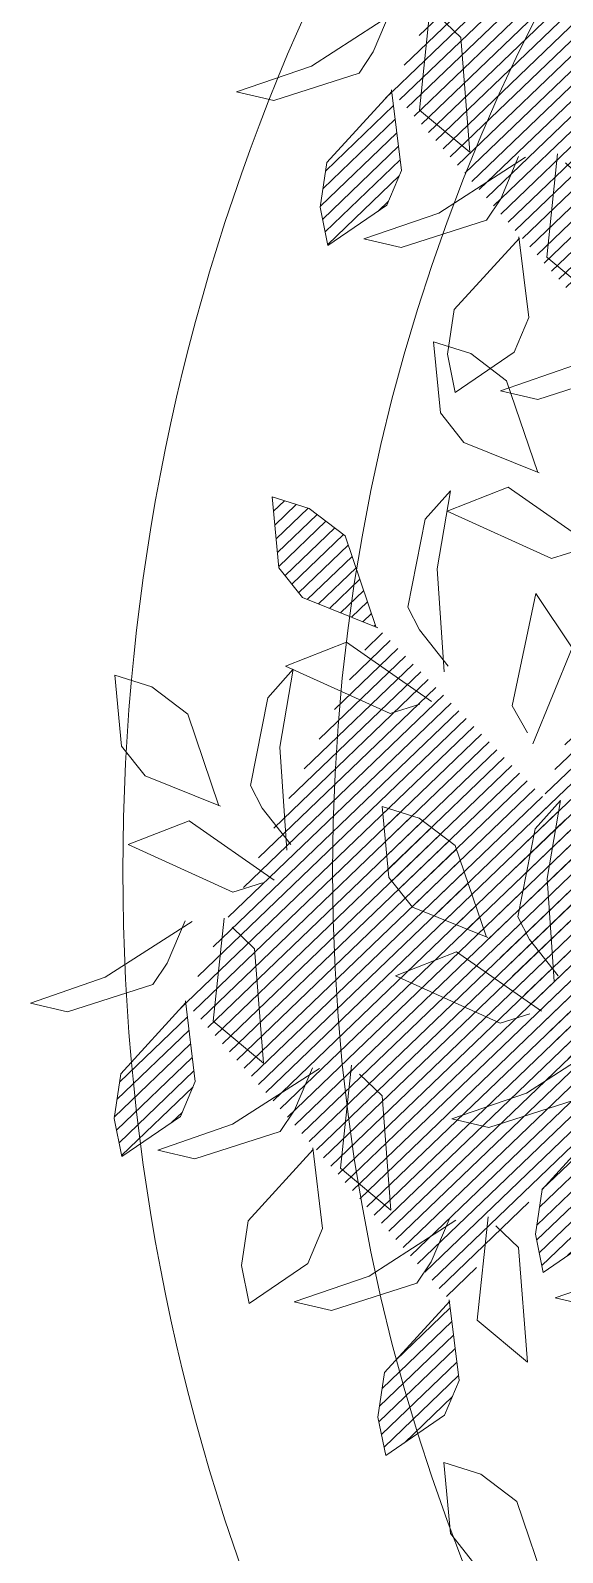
# Model space of a CAD drawing. Header units: millimetres. Extents: x 29001 to 40804, y -8833 to -5892.
# Drawn here: x 30750.75 to 30755.83, y -8602.48 to -8587.97 of the extents above; entities that cross this region are included whole.
import ezdxf

# ---------------------------------------------------------------- set-up
doc = ezdxf.new("R2010")
doc.units = ezdxf.units.MM
doc.layers.get('0').update_dxf_attribs({"lineweight": 0})
doc.layers.add('250', color=250, linetype='Continuous', lineweight=0)
doc.layers.add('saksı', color=180, linetype='Continuous', lineweight=0)
pattern_1 = [(44.99999999999999, (-1654802.840951583, 54994.59927017825), (-0.0105615167030975, 0.0105615167030975), [])]

# ---------------------------------------------------------------- blocks, each defined once
blk = doc.blocks.new('U1')
at = {"lineweight": 0, "true_color": 0x6c822b}
h = blk.add_hatch(dxfattribs=at)
h.set_pattern_fill('ANSI31', color=67, scale=0.1194899212860037, style=0)
h.set_pattern_definition([(44.99999999999999, (-1654802.583757971, 54995.85382137877), (-0.0105615167030975, 0.0105615167030975), [])])
edge = h.paths.add_edge_path()
edge.add_line((-2359703.973118105, 78421.95308759277), (-2359703.957178111, 78422.06331982574))
edge.add_line((-2359703.957178111, 78422.06331982573), (-2359703.925219085, 78422.10413791011))
edge.add_line((-2359703.925219085, 78422.10413791012), (-2359703.832893259, 78422.13608240752))
edge.add_line((-2359703.832893259, 78422.13608240751), (-2359703.836444191, 78422.08284150921))
edge.add_line((-2359703.836444191, 78422.08284150921), (-2359703.861301031, 78422.02605117614))
edge.add_line((-2359703.861301032, 78422.02605117614), (-2359703.973157463, 78421.95506310389))
edge.add_line((-2359704.2539917, 78422.17254559563), (-2359704.238051706, 78422.28277782862))
edge.add_line((-2359704.238051707, 78422.28277782862), (-2359704.20609268, 78422.32359591297))
edge.add_line((-2359704.206092679, 78422.323595913), (-2359704.113766856, 78422.35554041041))
edge.add_line((-2359704.113766856, 78422.3555404104), (-2359704.117317787, 78422.30229951211))
edge.add_line((-2359704.117317786, 78422.30229951211), (-2359704.142174628, 78422.24550917903))
edge.add_line((-2359704.142174628, 78422.24550917903), (-2359704.254031059, 78422.17452110679))
edge.add_line((-2359704.640450015, 78422.55458422966), (-2359704.744662988, 78422.59388925237))
edge.add_line((-2359704.744662988, 78422.59388925236), (-2359704.77764078, 78422.63388876036))
edge.add_line((-2359704.77764078, 78422.63388876038), (-2359704.788952911, 78422.73092764203))
edge.add_line((-2359704.788952911, 78422.730927642), (-2359704.737725975, 78422.71599434422))
edge.add_line((-2359704.737725976, 78422.71599434422), (-2359704.687621221, 78422.6794906732))
edge.add_line((-2359704.687621221, 78422.67949067321), (-2359704.642387648, 78422.55497123123))
edge.add_line((-2359704.893688033, 78422.0376658582), (-2359704.87788455, 78421.92741397145))
edge.add_line((-2359704.87788455, 78421.92741397147), (-2359704.897030971, 78421.87923814822))
edge.add_line((-2359704.897030971, 78421.87923814822), (-2359704.976595665, 78421.82254627785))
edge.add_line((-2359704.976595665, 78421.82254627784), (-2359704.988208006, 78421.8746265612))
edge.add_line((-2359704.988208006, 78421.87462656121), (-2359704.980381032, 78421.93612243902))
edge.add_line((-2359704.980381033, 78421.936122439), (-2359704.89309299, 78422.03578168279))
edge.add_line((-2359704.523320454, 78421.63555143829), (-2359704.50751697, 78421.52529955155))
edge.add_line((-2359704.507516969, 78421.52529955155), (-2359704.526663391, 78421.47712372831))
edge.add_line((-2359704.526663391, 78421.47712372831), (-2359704.606228086, 78421.42043185794))
edge.add_line((-2359704.606228086, 78421.42043185794), (-2359704.617840427, 78421.4725121413))
edge.add_line((-2359704.617840427, 78421.4725121413), (-2359704.610013454, 78421.53400801912))
edge.add_line((-2359704.610013454, 78421.53400801914), (-2359704.52272541, 78421.63366726291))
edge.add_line((-2359703.752913591, 78422.63629787546), (-2359703.736973596, 78422.74653010843))
edge.add_line((-2359703.736973596, 78422.74653010843), (-2359703.705014571, 78422.78734819281))
edge.add_line((-2359703.705014571, 78422.78734819281), (-2359703.612688745, 78422.81929269021))
edge.add_line((-2359703.612688745, 78422.81929269021), (-2359703.616239676, 78422.76605179191))
edge.add_line((-2359703.616239676, 78422.76605179191), (-2359703.641096517, 78422.70926145885))
edge.add_line((-2359703.641096518, 78422.70926145883), (-2359703.752952949, 78422.63827338659))
at = {"lineweight": 0}
h = blk.add_hatch(dxfattribs=at)
h.set_pattern_fill('ANSI31', color=63, scale=0.1194899212860037, style=0)
h.set_pattern_definition(pattern_1)
edge = h.paths.add_edge_path()
edge.add_line((-2359704.230311716, 78420.69853639226), (-2359704.214371721, 78420.80876862521))
edge.add_line((-2359704.214371722, 78420.8087686252), (-2359704.182412696, 78420.84958670958))
edge.add_line((-2359704.182412696, 78420.84958670959), (-2359704.09008687, 78420.881531207))
edge.add_line((-2359704.09008687, 78420.88153120701), (-2359704.093637801, 78420.82829030871))
edge.add_line((-2359704.093637801, 78420.8282903087), (-2359704.118494643, 78420.77149997561))
edge.add_line((-2359704.118494643, 78420.77149997561), (-2359704.230351074, 78420.70051190337))
edge.add_line((-2359704.511185311, 78420.91799439513), (-2359704.495245317, 78421.0282266281))
edge.add_line((-2359704.495245318, 78421.02822662808), (-2359704.463286291, 78421.06904471245))
edge.add_line((-2359704.463286291, 78421.06904471245), (-2359704.370960467, 78421.10098920985))
edge.add_line((-2359704.370960467, 78421.10098920987), (-2359704.374511398, 78421.0477483116))
edge.add_line((-2359704.374511397, 78421.04774831158), (-2359704.399368239, 78420.9909579785))
edge.add_line((-2359704.399368239, 78420.9909579785), (-2359704.51122467, 78420.91996990626))
edge.add_line((-2359704.897643625, 78421.30003302914), (-2359705.001856599, 78421.33933805184))
edge.add_line((-2359705.001856599, 78421.33933805182), (-2359705.034834391, 78421.37933755985))
edge.add_line((-2359705.034834391, 78421.37933755985), (-2359705.046146523, 78421.4763764415))
edge.add_line((-2359705.046146523, 78421.4763764415), (-2359704.994919586, 78421.46144314374))
edge.add_line((-2359704.994919586, 78421.46144314374), (-2359704.944814832, 78421.4249394727))
edge.add_line((-2359704.944814832, 78421.42493947271), (-2359704.899581259, 78421.30042003072))
edge.add_line((-2359705.150881643, 78420.78311465768), (-2359705.135078161, 78420.67286277094))
edge.add_line((-2359705.135078161, 78420.67286277094), (-2359705.154224581, 78420.62468694769))
edge.add_line((-2359705.154224581, 78420.62468694769), (-2359705.233789276, 78420.56799507733))
edge.add_line((-2359705.233789277, 78420.56799507732), (-2359705.245401617, 78420.6200753607))
edge.add_line((-2359705.245401616, 78420.62007536071), (-2359705.237574644, 78420.6815712385))
edge.add_line((-2359705.237574644, 78420.6815712385), (-2359705.1502866, 78420.78123048229))
edge.add_line((-2359704.780514065, 78420.38100023776), (-2359704.764710582, 78420.27074835103))
edge.add_line((-2359704.764710581, 78420.27074835106), (-2359704.783857003, 78420.22257252781))
edge.add_line((-2359704.783857003, 78420.22257252781), (-2359704.863421696, 78420.16588065744))
edge.add_line((-2359704.863421697, 78420.16588065741), (-2359704.875034038, 78420.21796094079))
edge.add_line((-2359704.875034038, 78420.21796094082), (-2359704.867207065, 78420.27945681862))
edge.add_line((-2359704.867207065, 78420.27945681861), (-2359704.779919021, 78420.37911606237))
edge.add_line((-2359704.010107201, 78421.38174667498), (-2359703.994167208, 78421.49197890794))
edge.add_line((-2359703.994167208, 78421.49197890793), (-2359703.962208182, 78421.53279699231))
edge.add_line((-2359703.962208182, 78421.53279699231), (-2359703.869882355, 78421.56474148971))
edge.add_line((-2359703.869882355, 78421.5647414897), (-2359703.873433288, 78421.51150059141))
edge.add_line((-2359703.873433288, 78421.51150059143), (-2359703.898290128, 78421.45471025835))
edge.add_line((-2359703.898290129, 78421.45471025835), (-2359704.01014656, 78421.3837221861))
at = {"lineweight": 0, "true_color": 0x6c822b}
h = blk.add_hatch(dxfattribs=at)
h.set_pattern_fill('ANSI31', color=67, scale=0.1194899212860037, style=0)
h.set_pattern_definition(pattern_1)
edge = h.paths.add_edge_path()
edge.add_line((-2359704.600679296, 78421.24107174047), (-2359704.584739301, 78421.35130397342))
edge.add_line((-2359704.584739302, 78421.35130397344), (-2359704.552780276, 78421.39212205782))
edge.add_line((-2359704.552780276, 78421.3921220578), (-2359704.46045445, 78421.4240665552))
edge.add_line((-2359704.46045445, 78421.42406655522), (-2359704.464005381, 78421.37082565692))
edge.add_line((-2359704.464005381, 78421.37082565691), (-2359704.488862223, 78421.31403532386))
edge.add_line((-2359704.488862223, 78421.31403532387), (-2359704.600718654, 78421.2430472516))
edge.add_line((-2359704.738002378, 78420.87877024416), (-2359704.84221535, 78420.91807526688))
edge.add_line((-2359704.84221535, 78420.91807526688), (-2359704.875193143, 78420.95807477487))
edge.add_line((-2359704.875193143, 78420.95807477487), (-2359704.886505275, 78421.05511365652))
edge.add_line((-2359704.886505275, 78421.0551136565), (-2359704.835278338, 78421.04018035873))
edge.add_line((-2359704.835278338, 78421.04018035873), (-2359704.785173583, 78421.00367668772))
edge.add_line((-2359704.785173583, 78421.00367668772), (-2359704.739940011, 78420.87915724574))
edge.add_line((-2359704.569787733, 78420.63631094097), (-2359704.55398425, 78420.52605905423))
edge.add_line((-2359704.553984249, 78420.52605905423), (-2359704.57313067, 78420.477883231))
edge.add_line((-2359704.573130671, 78420.47788323101), (-2359704.652695366, 78420.42119136064))
edge.add_line((-2359704.652695365, 78420.42119136064), (-2359704.664307706, 78420.47327164402))
edge.add_line((-2359704.664307706, 78420.473271644), (-2359704.656480734, 78420.53476752178))
edge.add_line((-2359704.656480734, 78420.53476752178), (-2359704.569192689, 78420.63442676557))
edge.add_line((-2359703.83543825, 78420.62992815262), (-2359703.819634766, 78420.51967626586))
edge.add_line((-2359703.819634766, 78420.51967626586), (-2359703.838781188, 78420.47150044263))
edge.add_line((-2359703.838781188, 78420.47150044261), (-2359703.918345883, 78420.41480857224))
edge.add_line((-2359703.918345883, 78420.41480857227), (-2359703.929958222, 78420.46688885565))
edge.add_line((-2359703.929958222, 78420.46688885565), (-2359703.92213125, 78420.52838473342))
edge.add_line((-2359703.92213125, 78420.5283847334), (-2359703.834843205, 78420.62804397721))
at = {"lineweight": 0}
h = blk.add_hatch(dxfattribs=at)
h.set_pattern_fill('ANSI31', color=63, scale=0.1194899212860037, style=0)
h.set_pattern_definition([(44.99999999999999, (-1654802.36771532, 54993.52981670204), (-0.0105615167030975, 0.0105615167030975), [])])
edge = h.paths.add_edge_path()
edge.add_line((-2359703.757075453, 78419.62908291603), (-2359703.741135458, 78419.73931514901))
edge.add_line((-2359703.741135459, 78419.73931514901), (-2359703.709176433, 78419.78013323339))
edge.add_line((-2359703.709176433, 78419.78013323338), (-2359703.616850608, 78419.81207773078))
edge.add_line((-2359703.616850608, 78419.81207773079), (-2359703.620401538, 78419.7588368325))
edge.add_line((-2359703.620401539, 78419.7588368325), (-2359703.64525838, 78419.70204649943))
edge.add_line((-2359703.64525838, 78419.70204649943), (-2359703.75711481, 78419.63105842717))
edge.add_line((-2359704.037949048, 78419.84854091892), (-2359704.022009055, 78419.95877315187))
edge.add_line((-2359704.022009055, 78419.9587731519), (-2359703.990050028, 78419.9995912363))
edge.add_line((-2359703.990050028, 78419.99959123626), (-2359703.897724203, 78420.03153573365))
edge.add_line((-2359703.897724203, 78420.03153573365), (-2359703.901275135, 78419.97829483535))
edge.add_line((-2359703.901275135, 78419.97829483534), (-2359703.926131976, 78419.92150450227))
edge.add_line((-2359703.926131976, 78419.92150450229), (-2359704.037988407, 78419.85051643004))
edge.add_line((-2359704.424407362, 78420.23057955292), (-2359704.528620335, 78420.26988457564))
edge.add_line((-2359704.528620335, 78420.26988457562), (-2359704.561598126, 78420.30988408363))
edge.add_line((-2359704.561598126, 78420.30988408365), (-2359704.572910259, 78420.4069229653))
edge.add_line((-2359704.572910259, 78420.4069229653), (-2359704.521683323, 78420.39198966754))
edge.add_line((-2359704.521683323, 78420.39198966752), (-2359704.471578568, 78420.35548599646))
edge.add_line((-2359704.471578568, 78420.35548599648), (-2359704.426344996, 78420.23096655452))
edge.add_line((-2359704.677645381, 78419.71366118143), (-2359704.661841898, 78419.6034092947))
edge.add_line((-2359704.661841898, 78419.60340929471), (-2359704.680988318, 78419.55523347147))
edge.add_line((-2359704.680988318, 78419.55523347147), (-2359704.760553014, 78419.4985416011))
edge.add_line((-2359704.760553014, 78419.49854160112), (-2359704.772165353, 78419.5506218845))
edge.add_line((-2359704.772165354, 78419.5506218845), (-2359704.764338381, 78419.61211776227))
edge.add_line((-2359704.764338381, 78419.61211776227), (-2359704.677050336, 78419.71177700607))
edge.add_line((-2359704.307277802, 78419.31154676157), (-2359704.291474318, 78419.20129487483))
edge.add_line((-2359704.291474318, 78419.20129487482), (-2359704.310620739, 78419.15311905158))
edge.add_line((-2359704.310620739, 78419.15311905161), (-2359704.390185433, 78419.09642718124))
edge.add_line((-2359704.390185434, 78419.09642718123), (-2359704.401797774, 78419.1485074646))
edge.add_line((-2359704.401797774, 78419.1485074646), (-2359704.393970802, 78419.2100033424))
edge.add_line((-2359704.393970802, 78419.21000334239), (-2359704.306682758, 78419.30966258615))
edge.add_line((-2359703.536870938, 78420.31229319873), (-2359703.520930945, 78420.4225254317))
edge.add_line((-2359703.520930945, 78420.4225254317), (-2359703.488971919, 78420.46334351606))
edge.add_line((-2359703.488971919, 78420.4633435161), (-2359703.396646093, 78420.4952880135))
edge.add_line((-2359703.396646093, 78420.49528801347), (-2359703.400197024, 78420.4420471152))
edge.add_line((-2359703.400197024, 78420.44204711523), (-2359703.425053866, 78420.38525678215))
edge.add_line((-2359703.425053866, 78420.38525678212), (-2359703.536910297, 78420.31426870986))
at = {"color": 67, "lineweight": 0, "true_color": 0x6c822b}
for points in [[(-2359704.831751114, 78422.14027060382), (-2359704.800175054, 78422.11119479095), (-2359704.784830365, 78421.95459302982), (-2359704.855047228, 78422.01066735043), (-2359704.842968635, 78422.15231654962)], [(-2359704.717579131, 78421.94978948025), (-2359704.741036084, 78421.89109696144), (-2359704.760078689, 78421.8614501325), (-2359704.876110416, 78421.82178283014), (-2359704.927407545, 78421.83259715332), (-2359704.825503257, 78421.86996007877), (-2359704.708060909, 78421.94888850758)], [(-2359704.652952838, 78421.94240478805), (-2359704.621376779, 78421.91332897519), (-2359704.606032089, 78421.75672721406), (-2359704.676248953, 78421.8128015347), (-2359704.66417036, 78421.95445073386)], [(-2359704.714889758, 78421.8398000424), (-2359704.699086274, 78421.72954815565), (-2359704.718232695, 78421.68137233243), (-2359704.79779739, 78421.62468046208), (-2359704.809409731, 78421.67676074547), (-2359704.801582758, 78421.73825662326), (-2359704.714294713, 78421.83791586704)], [(-2359704.526009827, 78421.74554087616), (-2359704.54946678, 78421.68684835732), (-2359704.568509385, 78421.65720152836), (-2359704.684541111, 78421.61753422602), (-2359704.73583824, 78421.6283485492), (-2359704.633933952, 78421.66571147465), (-2359704.516491604, 78421.74463990348)], [(-2359704.689045124, 78421.16010633923), (-2359704.711136581, 78421.19690875651), (-2359704.681681305, 78421.3514789924), (-2359704.630134572, 78421.27787415776), (-2359704.681681305, 78421.14538520601)], [(-2359704.837608018, 78421.19630433619), (-2359704.878304401, 78421.18265681542), (-2359705.022904443, 78421.24470840042), (-2359704.939925843, 78421.27919447517), (-2359704.82164647, 78421.20032510195)], [(-2359704.640341464, 78420.82810215573), (-2359704.680455141, 78420.87694817217), (-2359704.697249281, 78420.90792416495), (-2359704.676065551, 78421.02870539785), (-2359704.641861259, 78421.06843462346), (-2359704.658253277, 78420.96114168802), (-2359704.645719424, 78420.82019735692)], [(-2359704.738002378, 78420.87877024416), (-2359704.84221535, 78420.91807526686), (-2359704.875193143, 78420.95807477487), (-2359704.886505275, 78421.0551136565), (-2359704.835278338, 78421.04018035873), (-2359704.785173583, 78421.00367668772), (-2359704.739940011, 78420.87915724573)], [(-2359704.677966771, 78420.77504155121), (-2359704.718663154, 78420.76139403044), (-2359704.863263195, 78420.82344561543), (-2359704.780284595, 78420.85793169019), (-2359704.662005222, 78420.77906231697)], [(-2359704.572477107, 78420.74630037883), (-2359704.59593406, 78420.68760785996), (-2359704.614976664, 78420.65796103104), (-2359704.731008391, 78420.61829372868), (-2359704.78230552, 78420.62910805189), (-2359704.680401232, 78420.66647097732), (-2359704.562958884, 78420.74539940614)], [(-2359704.718577145, 78420.48360498343), (-2359704.687001085, 78420.45452917056), (-2359704.671656395, 78420.29792740945), (-2359704.74187326, 78420.35400173003), (-2359704.729794665, 78420.49565092921)], [(-2359704.42560721, 78420.50375525236), (-2359704.449064163, 78420.44506273352), (-2359704.468106768, 78420.4154159046), (-2359704.584138495, 78420.37574860222), (-2359704.635435624, 78420.38656292543), (-2359704.533531335, 78420.42392585086), (-2359704.416088987, 78420.50285427966)]]:
    blk.add_lwpolyline(points, dxfattribs=at)
at = {"color": 63, "lineweight": 0}
for points in [[(-2359704.620496011, 78421.41331851705), (-2359704.661192393, 78421.39967099628), (-2359704.805792436, 78421.46172258128), (-2359704.722813836, 78421.49620865603), (-2359704.604534463, 78421.41733928282)], [(-2359705.150881643, 78420.78311465768), (-2359705.135078161, 78420.67286277094), (-2359705.154224581, 78420.62468694769), (-2359705.233789277, 78420.56799507732), (-2359705.245401616, 78420.62007536071), (-2359705.237574644, 78420.68157123847), (-2359705.1502866, 78420.78123048227)], [(-2359704.569787733, 78420.63631094097), (-2359704.553984249, 78420.52605905425), (-2359704.573130671, 78420.477883231), (-2359704.652695365, 78420.42119136064), (-2359704.664307706, 78420.473271644), (-2359704.656480734, 78420.53476752179), (-2359704.56919269, 78420.63442676558)]]:
    blk.add_lwpolyline(points, dxfattribs=at)
at = {"layer": '250', "lineweight": 0}
for points in [[(-2359704.896377407, 78422.14765529604), (-2359704.91983436, 78422.08896277717), (-2359704.938876965, 78422.05931594827), (-2359705.054908693, 78422.01964864589), (-2359705.106205821, 78422.0304629691), (-2359705.004301531, 78422.06782589454), (-2359704.886859184, 78422.14675432334)], [(-2359704.893688033, 78422.0376658582), (-2359704.87788455, 78421.92741397145), (-2359704.897030971, 78421.87923814822), (-2359704.976595665, 78421.82254627784), (-2359704.988208006, 78421.8746265612), (-2359704.980381033, 78421.936122439), (-2359704.89309299, 78422.03578168279)], [(-2359704.680531619, 78421.51704721), (-2359704.784744591, 78421.55635223273), (-2359704.817722382, 78421.59635174072), (-2359704.829034515, 78421.69339062237), (-2359704.777807579, 78421.67845732457), (-2359704.727702824, 78421.64195365355), (-2359704.682469252, 78421.51743421161)], [(-2359704.799982713, 78421.2493649407), (-2359704.840096389, 78421.29821095715), (-2359704.85689053, 78421.3291869499), (-2359704.835706799, 78421.44996818285), (-2359704.801502507, 78421.48969740843), (-2359704.817894524, 78421.38240447301), (-2359704.805360673, 78421.2414601419)], [(-2359704.897643625, 78421.30003302911), (-2359705.001856599, 78421.33933805182), (-2359705.034834391, 78421.37933755986), (-2359705.046146523, 78421.4763764415), (-2359704.994919586, 78421.46144314374), (-2359704.944814832, 78421.42493947271), (-2359704.899581259, 78421.30042003072)], [(-2359705.010709044, 78421.00043702591), (-2359705.050822721, 78421.0492830423), (-2359705.067616861, 78421.08025903508), (-2359705.04643313, 78421.201040268), (-2359705.012228838, 78421.24076949361), (-2359705.028620856, 78421.13347655819), (-2359705.016087004, 78420.99253222706)], [(-2359705.108369957, 78421.05110511431), (-2359705.21258293, 78421.09041013704), (-2359705.245560721, 78421.13040964505), (-2359705.256872854, 78421.22744852667), (-2359705.205645918, 78421.21251522891), (-2359705.155541163, 78421.17601155785), (-2359705.110307591, 78421.05149211595)], [(-2359705.04833435, 78420.94737642136), (-2359705.089030733, 78420.93372890059), (-2359705.233630774, 78420.99578048558), (-2359705.150652174, 78421.03026656035), (-2359705.032372802, 78420.95139718713)], [(-2359705.153571018, 78420.8931040955), (-2359705.177027971, 78420.83441157667), (-2359705.196070576, 78420.80476474774), (-2359705.312102303, 78420.76509744537), (-2359705.363399432, 78420.77591176861), (-2359705.261495143, 78420.81327469401), (-2359705.144052795, 78420.89220312284)], [(-2359705.088944724, 78420.8857194033), (-2359705.057368665, 78420.85664359045), (-2359705.042023976, 78420.7000418293), (-2359705.112240839, 78420.7561161499), (-2359705.100162246, 78420.89776534909)], [(-2359704.974772742, 78420.69523827976), (-2359704.998229696, 78420.6365457609), (-2359705.0172723, 78420.60689893199), (-2359705.133304028, 78420.56723162961), (-2359705.184601156, 78420.57804595282), (-2359705.082696868, 78420.61540887826), (-2359704.96525452, 78420.69433730702)], [(-2359704.910146449, 78420.68785358753), (-2359704.87857039, 78420.65877777468), (-2359704.8632257, 78420.50217601359), (-2359704.933442564, 78420.55825033416), (-2359704.921363971, 78420.69989953333)], [(-2359704.972083369, 78420.58524884187), (-2359704.956279885, 78420.47499695515), (-2359704.975426307, 78420.42682113191), (-2359705.054991001, 78420.37012926156), (-2359705.066603342, 78420.42220954494), (-2359705.058776368, 78420.48370542274), (-2359704.971488325, 78420.58336466651)], [(-2359704.783203437, 78420.49098967564), (-2359704.80666039, 78420.43229715679), (-2359704.825702996, 78420.40265032786), (-2359704.941734723, 78420.36298302546), (-2359704.993031851, 78420.3737973487), (-2359704.891127563, 78420.41116027415), (-2359704.773685216, 78420.49008870292)], [(-2359704.780514065, 78420.38100023779), (-2359704.764710581, 78420.27074835106), (-2359704.783857003, 78420.2225725278), (-2359704.863421697, 78420.16588065744), (-2359704.875034038, 78420.21796094082), (-2359704.867207065, 78420.27945681861), (-2359704.77991902, 78420.37911606238)], [(-2359704.635133694, 78419.98165163811), (-2359704.739346666, 78420.02095666081), (-2359704.772324459, 78420.06095616882), (-2359704.783636591, 78420.15799505047), (-2359704.732409655, 78420.14306175268), (-2359704.6823049, 78420.10655808166), (-2359704.637071326, 78419.9820386397)]]:
    blk.add_lwpolyline(points, dxfattribs=at)
blk = doc.blocks.new('MOBİLYALAR')
at = {"layer": 'saksı'}
for radius in [20, 18]:
    blk.add_circle((1626.839667707889, -2274.186132205973), radius, dxfattribs=at)
at = {"lineweight": 0, "extrusion": (-7.374000000000087e-13, 3.020000000000013e-14, -1), "xscale": -6.952506840120365, "yscale": 6.9525068401204, "zscale": 6.952506840120427, "rotation": 1.175259469639318}
blk.add_blockref('U1', (-16392839.52043873, -883877.7041156886, -1.205357878033441e-09), dxfattribs=at)

msp = doc.modelspace()

# ---------------------------------------------------------------- block references
at = {"color": 6}
msp.add_blockref('MOBİLYALAR', (29144.79192030808, -6321.79912104841), dxfattribs=at)

doc.saveas('drawing.dxf')
